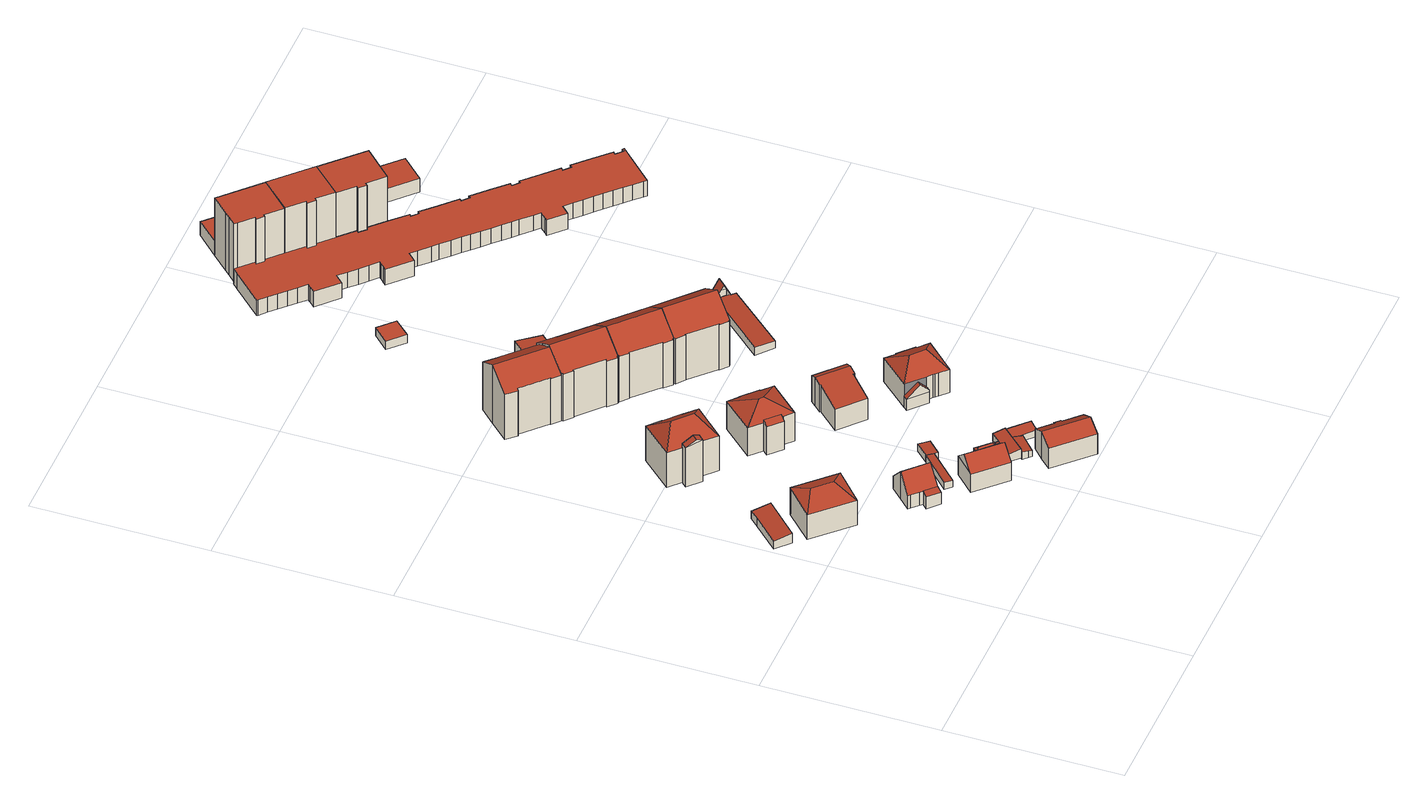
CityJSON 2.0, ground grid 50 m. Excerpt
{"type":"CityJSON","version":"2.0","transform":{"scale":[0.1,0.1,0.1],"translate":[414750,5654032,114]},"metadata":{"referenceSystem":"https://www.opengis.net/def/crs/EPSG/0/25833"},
"CityObjects":{
"building1":{"type":"Building","attributes":{"Dachtyp_tdc":"tdcPolyFlatRoof","Gemeindeschluessel":14612000,"Dachneigung":7.41,"QualitaetDacherkennung":71,"Geometrietyp2DReferenz":"3000","measuredHeight":3.31,"function":"31001_9998","roofType":"2100"},"geometry":[{"type":"Solid","lod":"2","boundaries":[[[[0,1,2,3]],[[1,4,5,2]],[[4,6,7,5]],[[6,8,9,7]],[[8,0,3,9]],[[8,6,4,1,0]],[[3,2,5,7,9]]]],"semantics":{"surfaces":[{"type":"WallSurface"},{"type":"RoofSurface"},{"type":"GroundSurface"}],"values":[[0,0,0,0,0,1,2]]}}]},
"building2":{"type":"Building","attributes":{"Dachtyp_tdc":"tdcHipRoof","Gemeindeschluessel":14612000,"Dachneigung":23.75,"QualitaetDacherkennung":56,"Geometrietyp2DReferenz":"3000","measuredHeight":11.07,"function":"31001_9998","roofType":"3200"},"geometry":[{"type":"Solid","lod":"2","boundaries":[[[[10,11,12,13]],[[11,14,15,12]],[[14,16,17,15]],[[16,10,13,17]],[[14,11,18]],[[10,16,19]],[[11,10,19,18]],[[16,14,18,19]],[[13,12,15,17]]]],"semantics":{"surfaces":[{"type":"WallSurface"},{"type":"RoofSurface"},{"type":"GroundSurface"}],"values":[[0,0,0,0,1,1,1,1,2]]}}]},
"building3":{"type":"Building","attributes":{"Gemeindeschluessel":14612000,"Geometrietyp2DReferenz":"3000","function":"31001_9998","roofType":"9999"},"children":["building3-1","building3-2"]},
"building3-1":{"type":"BuildingPart","attributes":{"Dachtyp_tdc":"tdcPolyFlatRoof","Dachneigung":14.65,"QualitaetDacherkennung":69,"Geometrietyp2DReferenz":"3000","measuredHeight":4.58,"roofType":"2100"},"parents":["building3"],"geometry":[{"type":"MultiSurface","lod":"2","boundaries":[[[20,21,22,23,24]],[[25,26,27,28,29]],[[26,20,24,27]],[[26,25,21,20]],[[24,23,28,27]]],"semantics":{"surfaces":[{"type":"WallSurface"},{"type":"RoofSurface"},{"type":"GroundSurface"}],"values":[0,0,0,1,2]}}]},
"building3-2":{"type":"BuildingPart","attributes":{"Dachtyp_tdc":"tdcGableRoof","Dachneigung":48.41,"QualitaetDacherkennung":76,"Geometrietyp2DReferenz":"3000","measuredHeight":9.28,"roofType":"3100"},"parents":["building3"],"geometry":[{"type":"MultiSurface","lod":"2","boundaries":[[[30,31,32,33]],[[31,34,35,32]],[[34,36,37,35]],[[36,38,39,37]],[[38,40,41,39]],[[40,42,43,41]],[[42,29,28,43]],[[22,30,33,23]],[[42,40,38,36]],[[36,34,31,30,22,29,42]],[[33,32,35,37,39,41,43,28,23]]],"semantics":{"surfaces":[{"type":"WallSurface"},{"type":"RoofSurface"},{"type":"GroundSurface"}],"values":[0,0,0,0,0,0,0,0,1,1,2]}}]},
"building4":{"type":"Building","attributes":{"Gemeindeschluessel":14612000,"Geometrietyp2DReferenz":"3000","function":"31001_9998","roofType":"9999"},"children":["building4-1","building4-2","building4-3"]},
"building4-1":{"type":"BuildingPart","attributes":{"Dachtyp_tdc":"tdcGableRoof","Dachneigung":19.35,"QualitaetDacherkennung":5,"Geometrietyp2DReferenz":"3000","measuredHeight":3.07,"roofType":"3100"},"parents":["building4"],"geometry":[{"type":"MultiSurface","lod":"2","boundaries":[[[44,45,46,47]],[[48,49,50,51]],[[49,52,53,50]],[[52,54,55,53]],[[54,56,57,55]],[[56,58,59,57]],[[58,60,61,59]],[[60,44,47,61]],[[56,54,52,49,48,62]],[[62,45,44,60,58,56]],[[47,46,63,51,50,53,55,57,59,61]]],"semantics":{"surfaces":[{"type":"WallSurface"},{"type":"RoofSurface"},{"type":"GroundSurface"}],"values":[0,0,0,0,0,0,0,0,1,1,2]}}]},
"building4-2":{"type":"BuildingPart","attributes":{"Dachtyp_tdc":"tdcGableRoof","Dachneigung":28.03,"QualitaetDacherkennung":43,"Geometrietyp2DReferenz":"3000","measuredHeight":14.77,"roofType":"3100"},"parents":["building4"],"geometry":[{"type":"MultiSurface","lod":"2","boundaries":[[[64,65,66,67,68]],[[65,69,70,66]],[[69,71,72,73,70]],[[69,65,74]],[[64,71,75]],[[65,64,75,74]],[[71,69,74,75]],[[67,66,70,73]]],"semantics":{"surfaces":[{"type":"WallSurface"},{"type":"RoofSurface"},{"type":"GroundSurface"}],"values":[0,0,0,0,0,1,1,2]}}]},
"building4-3":{"type":"BuildingPart","attributes":{"Dachtyp_tdc":"tdcHipRoof","Dachneigung":37.68,"QualitaetDacherkennung":56,"Geometrietyp2DReferenz":"3000","measuredHeight":16.25,"roofType":"3200"},"parents":["building4"],"geometry":[{"type":"MultiSurface","lod":"2","boundaries":[[[72,76,77,73]],[[76,78,79,77]],[[78,80,51,79]],[[80,81,48,51]],[[82,46,45]],[[82,83,84,46]],[[83,85,86,84]],[[85,87,88,86]],[[87,68,67,88]],[[85,83,89]],[[78,76,90]],[[83,82,81,80,78,90,89]],[[76,72,68,87,85,89,90]],[[73,77,79,51,63,46,84,86,88,67]]],"semantics":{"surfaces":[{"type":"WallSurface"},{"type":"RoofSurface"},{"type":"GroundSurface"}],"values":[0,0,0,0,0,0,0,0,0,1,1,1,1,2]}}]},
"building5":{"type":"Building","attributes":{"Dachtyp_tdc":"tdcFreeFormRoof","Gemeindeschluessel":14612000,"Dachneigung":41,"QualitaetDacherkennung":71,"Geometrietyp2DReferenz":"3000","measuredHeight":9.66,"function":"31001_9998","roofType":"5000"},"geometry":[{"type":"Solid","lod":"2","boundaries":[[[[91,92,93,94]],[[92,95,96,93]],[[95,97,98,96]],[[97,99,100,98]],[[99,101,102,100]],[[101,91,94,102]],[[101,99,103,104]],[[105,106,107,104,103,108]],[[95,105,108,97]],[[97,108,103,99]],[[91,107,106,92]],[[101,104,107,91]],[[92,106,105,95]],[[94,93,96,98,100,102]]]],"semantics":{"surfaces":[{"type":"WallSurface"},{"type":"RoofSurface"},{"type":"GroundSurface"}],"values":[[0,0,0,0,0,0,1,1,0,0,0,0,0,2]]}}]},
"building6":{"type":"Building","attributes":{"Dachtyp_tdc":"tdcPolyFlatRoof","Gemeindeschluessel":14612000,"Dachneigung":5.92,"QualitaetDacherkennung":67,"Geometrietyp2DReferenz":"3000","measuredHeight":2.31,"function":"31001_9998","roofType":"2100"},"geometry":[{"type":"Solid","lod":"2","boundaries":[[[[109,110,111,112]],[[110,113,114,111]],[[113,115,116,114]],[[115,109,112,116]],[[115,113,110,109]],[[112,111,114,116]]]],"semantics":{"surfaces":[{"type":"WallSurface"},{"type":"RoofSurface"},{"type":"GroundSurface"}],"values":[[0,0,0,0,1,2]]}}]},
"building7":{"type":"Building","attributes":{"Dachtyp_tdc":"tdcFreeFormRoof","Gemeindeschluessel":14612000,"Dachneigung":31.2,"QualitaetDacherkennung":7,"Geometrietyp2DReferenz":"3000","measuredHeight":6.28,"function":"31001_9998","roofType":"5000"},"geometry":[{"type":"Solid","lod":"2","boundaries":[[[[117,118,96,119]],[[118,120,93,96]],[[120,121,122,93]],[[121,117,119,122]],[[123,121,120]],[[124,123,120,118]],[[124,118,117]],[[123,124,117,121]],[[119,96,93,122]]]],"semantics":{"surfaces":[{"type":"WallSurface"},{"type":"RoofSurface"},{"type":"GroundSurface"}],"values":[[0,0,0,0,1,1,1,1,2]]}}]},
"building8":{"type":"Building","attributes":{"Dachtyp_tdc":"tdcPolyFlatRoof","Gemeindeschluessel":14612000,"Dachneigung":4.87,"QualitaetDacherkennung":75,"Geometrietyp2DReferenz":"3000","measuredHeight":2.46,"function":"31001_9998","roofType":"2100"},"geometry":[{"type":"Solid","lod":"2","boundaries":[[[[109,125,126,127]],[[125,128,129,126]],[[128,130,131,129]],[[130,110,132,131]],[[110,109,127,132]],[[110,130,128,125,109]],[[127,126,129,131,132]]]],"semantics":{"surfaces":[{"type":"WallSurface"},{"type":"RoofSurface"},{"type":"GroundSurface"}],"values":[[0,0,0,0,0,1,2]]}}]},
"building9":{"type":"Building","attributes":{"Dachtyp_tdc":"tdcPolyFlatRoof","Gemeindeschluessel":14612000,"Dachneigung":7.91,"QualitaetDacherkennung":38,"Geometrietyp2DReferenz":"3000","measuredHeight":2.67,"function":"31001_9998","roofType":"2100"},"geometry":[{"type":"Solid","lod":"2","boundaries":[[[[133,134,135,136]],[[134,137,138,135]],[[137,139,140,138]],[[139,133,136,140]],[[139,137,134,133]],[[136,135,138,140]]]],"semantics":{"surfaces":[{"type":"WallSurface"},{"type":"RoofSurface"},{"type":"GroundSurface"}],"values":[[0,0,0,0,1,2]]}}]},
"building10":{"type":"Building","attributes":{"Dachtyp_tdc":"tdcPolyFlatRoof","Gemeindeschluessel":14612000,"Dachneigung":6.99,"QualitaetDacherkennung":62,"Geometrietyp2DReferenz":"3000","measuredHeight":3.06,"function":"31001_9998","roofType":"2100"},"geometry":[{"type":"Solid","lod":"2","boundaries":[[[[141,142,143,144]],[[142,133,145,143]],[[133,146,147,145]],[[146,148,149,147]],[[148,150,151,149]],[[150,152,153,151]],[[152,154,155,153]],[[154,141,144,155]],[[154,152,150,148,146,133,142,141]],[[144,143,145,147,149,151,153,155]]]],"semantics":{"surfaces":[{"type":"WallSurface"},{"type":"RoofSurface"},{"type":"GroundSurface"}],"values":[[0,0,0,0,0,0,0,0,1,2]]}}]},
"building11":{"type":"Building","attributes":{"Dachtyp_tdc":"tdcPolyFlatRoof","Gemeindeschluessel":14612000,"Dachneigung":11.09,"QualitaetDacherkennung":78,"Geometrietyp2DReferenz":"3000","measuredHeight":2.64,"function":"31001_9998","roofType":"2100"},"geometry":[{"type":"Solid","lod":"2","boundaries":[[[[156,157,158,159]],[[157,160,161,158]],[[160,162,163,161]],[[162,164,165,163]],[[164,166,167,165]],[[166,168,169,167]],[[168,156,159,169]],[[168,166,164,162,160,157,156]],[[159,158,161,163,165,167,169]]]],"semantics":{"surfaces":[{"type":"WallSurface"},{"type":"RoofSurface"},{"type":"GroundSurface"}],"values":[[0,0,0,0,0,0,0,1,2]]}}]},
"building12":{"type":"Building","attributes":{"Dachtyp_tdc":"tdcGableRoof","Gemeindeschluessel":14612000,"Dachneigung":30.93,"QualitaetDacherkennung":64,"Geometrietyp2DReferenz":"3000","measuredHeight":9.3,"function":"31001_9998","roofType":"3100"},"geometry":[{"type":"Solid","lod":"2","boundaries":[[[[170,171,172,173]],[[171,174,175,172]],[[174,176,177,175]],[[176,178,179,177]],[[178,180,181,179]],[[180,182,183,181]],[[182,184,185,183]],[[184,186,187,185]],[[186,188,189,187]],[[188,170,173,189]],[[184,182,180,178]],[[178,176,174,171,170,188,186,184]],[[173,172,175,177,179,181,183,185,187,189]]]],"semantics":{"surfaces":[{"type":"WallSurface"},{"type":"RoofSurface"},{"type":"GroundSurface"}],"values":[[0,0,0,0,0,0,0,0,0,0,1,1,2]]}}]},
"building13":{"type":"Building","attributes":{"Gemeindeschluessel":14612000,"Geometrietyp2DReferenz":"3000","function":"31001_9998","roofType":"9999"},"children":["building13-1","building13-2"]},
"building13-1":{"type":"BuildingPart","attributes":{"Dachtyp_tdc":"tdcPolyFlatRoof","Dachneigung":24.18,"QualitaetDacherkennung":53,"Geometrietyp2DReferenz":"3000","measuredHeight":10.36,"roofType":"2100"},"parents":["building13"],"geometry":[{"type":"MultiSurface","lod":"2","boundaries":[[[190,191,192,193,194]],[[195,196,197]],[[195,198,199,196]],[[198,190,194,199]],[[198,195,191,190]],[[194,193,196,199]]],"semantics":{"surfaces":[{"type":"WallSurface"},{"type":"RoofSurface"},{"type":"GroundSurface"}],"values":[0,0,0,0,1,2]}}]},
"building13-2":{"type":"BuildingPart","attributes":{"Dachtyp_tdc":"tdcHipRoof","Dachneigung":27.55,"QualitaetDacherkennung":76,"Geometrietyp2DReferenz":"3000","measuredHeight":12.53,"roofType":"3200"},"parents":["building13"],"geometry":[{"type":"MultiSurface","lod":"2","boundaries":[[[200,201,202,203]],[[201,204,205,202]],[[204,206,207,205]],[[206,208,209,207]],[[208,197,196,209]],[[192,210,211,193]],[[210,212,213,211]],[[212,214,215,213]],[[214,216,217,215]],[[216,200,203,217]],[[212,210,218]],[[206,204,219]],[[210,192,197,208,206,219,218]],[[204,201,200,216,214,212,218,219]],[[203,202,205,207,209,196,193,211,213,215,217]]],"semantics":{"surfaces":[{"type":"WallSurface"},{"type":"RoofSurface"},{"type":"GroundSurface"}],"values":[0,0,0,0,0,0,0,0,0,0,1,1,1,1,2]}}]},
"building14":{"type":"Building","attributes":{"Gemeindeschluessel":14612000,"Geometrietyp2DReferenz":"3000","function":"31001_9998","roofType":"9999"},"children":["building14-1","building14-2"]},
"building14-1":{"type":"BuildingPart","attributes":{"Dachtyp_tdc":"tdcPolyFlatRoof","Dachneigung":37.15,"QualitaetDacherkennung":30,"Geometrietyp2DReferenz":"3000","measuredHeight":16.82,"roofType":"2100"},"parents":["building14"],"geometry":[{"type":"MultiSurface","lod":"2","boundaries":[[[220,221,222,223]],[[221,220,224,225,226,227]],[[228,229,230,231,223,222]],[[225,224,231,230]],[[224,220,223,231]]],"semantics":{"surfaces":[{"type":"WallSurface"},{"type":"RoofSurface"},{"type":"GroundSurface"}],"values":[0,1,2,0,0]}}]},
"building14-2":{"type":"BuildingPart","attributes":{"Dachtyp_tdc":"tdcGableRoof","Dachneigung":32,"QualitaetDacherkennung":73,"Geometrietyp2DReferenz":"3000","measuredHeight":19.71,"roofType":"3100"},"parents":["building14"],"geometry":[{"type":"MultiSurface","lod":"2","boundaries":[[[232,233,234,235,236,237,238,239,240,241]],[[242,243,244,245,246,247,248,249,250,230,229,228,222,251,252,253]],[[238,237,243,242]],[[237,236,244,243]],[[236,235,245,244]],[[235,234,246,245]],[[234,233,247,246]],[[233,232,248,247]],[[232,254,249,248]],[[254,255,250,249]],[[255,256,225,230,250]],[[257,241,251,222,221]],[[241,240,252,251]],[[240,239,253,252]],[[239,238,242,253]],[[241,257,258,259,256,255,254,232]]],"semantics":{"surfaces":[{"type":"RoofSurface"},{"type":"GroundSurface"},{"type":"WallSurface"}],"values":[0,1,2,2,2,2,2,2,2,2,2,2,2,2,2,0]}}]},
"building15":{"type":"Building","attributes":{"Dachtyp_tdc":"tdcPolyFlatRoof","Gemeindeschluessel":14612000,"Dachneigung":11.01,"QualitaetDacherkennung":69,"Geometrietyp2DReferenz":"3000","measuredHeight":2.69,"function":"31001_9998","roofType":"2100"},"geometry":[{"type":"Solid","lod":"2","boundaries":[[[[260,261,262,167]],[[261,263,264,262]],[[263,265,266,264]],[[265,267,169,266]],[[267,260,167,169]],[[267,265,263,261,260]],[[167,262,264,266,169]]]],"semantics":{"surfaces":[{"type":"WallSurface"},{"type":"RoofSurface"},{"type":"GroundSurface"}],"values":[[0,0,0,0,0,1,2]]}}]},
"building16":{"type":"Building","attributes":{"Dachtyp_tdc":"tdcGableRoof","Gemeindeschluessel":14612000,"Dachneigung":12.8,"QualitaetDacherkennung":31,"Geometrietyp2DReferenz":"3000","measuredHeight":9.61,"function":"31001_9998","roofType":"3100"},"geometry":[{"type":"Solid","lod":"2","boundaries":[[[[268,269,270,271]],[[269,272,273,270]],[[272,274,275,273]],[[274,276,277,275]],[[276,278,279,277]],[[278,280,281,279]],[[280,282,283,281]],[[282,284,285,283]],[[284,286,287,285]],[[286,268,271,287]],[[282,280,278,276]],[[276,274,272,269,268,286,284,282]],[[271,270,273,275,277,279,281,283,285,287]]]],"semantics":{"surfaces":[{"type":"WallSurface"},{"type":"RoofSurface"},{"type":"GroundSurface"}],"values":[[0,0,0,0,0,0,0,0,0,0,1,1,2]]}}]},
"building17":{"type":"Building","attributes":{"Gemeindeschluessel":14612000,"Geometrietyp2DReferenz":"3000","function":"31001_9998","roofType":"9999"},"children":["building17-1","building17-2","building17-3"]},
"building17-1":{"type":"BuildingPart","attributes":{"Dachtyp_tdc":"tdcGableRoof","Dachneigung":52.8,"QualitaetDacherkennung":4,"Geometrietyp2DReferenz":"3000","measuredHeight":9.48,"roofType":"3100"},"parents":["building17"],"geometry":[{"type":"MultiSurface","lod":"2","boundaries":[[[288,289,290,291]],[[292,293,289,288,294]],[[294,295,296,292]],[[297,291,290,298,299,300]],[[296,295,300,299,301]]],"semantics":{"surfaces":[{"type":"WallSurface"},{"type":"RoofSurface"},{"type":"GroundSurface"}],"values":[0,1,1,2,0]}}]},
"building17-2":{"type":"BuildingPart","attributes":{"Dachtyp_tdc":"tdcGableRoof","Dachneigung":34.7,"QualitaetDacherkennung":74,"Geometrietyp2DReferenz":"3000","measuredHeight":20.46,"roofType":"3100"},"parents":["building17"],"geometry":[{"type":"MultiSurface","lod":"2","boundaries":[[[302,303,304,305]],[[303,306,307,304]],[[306,308,309,307]],[[308,310,311,309]],[[310,312,313,311]],[[312,314,315,313]],[[314,316,317,315]],[[316,318,319,317]],[[318,320,321,319]],[[320,322,288,291,321]],[[323,324,325,300,295]],[[324,326,327,325]],[[326,328,329,327]],[[328,330,331,329]],[[330,332,333,331]],[[332,302,305,333]],[[328,326,324,323,322,320,318]],[[318,316,314,312,310,308,306,303,302,332,330,328]],[[305,304,307,309,311,313,315,317,319,321,291,297,300,325,327,329,331,333]]],"semantics":{"surfaces":[{"type":"WallSurface"},{"type":"RoofSurface"},{"type":"GroundSurface"}],"values":[0,0,0,0,0,0,0,0,0,0,0,0,0,0,0,0,1,1,2]}}]},
"building17-3":{"type":"BuildingPart","attributes":{"Dachtyp_tdc":"tdcPolyFlatRoof","Dachneigung":8.12,"QualitaetDacherkennung":75,"Geometrietyp2DReferenz":"3000","measuredHeight":6.37,"roofType":"2100"},"parents":["building17"],"geometry":[{"type":"MultiSurface","lod":"2","boundaries":[[[334,335,336,337]],[[335,301,299,336]],[[338,290,289]],[[338,339,340,290]],[[339,334,337,340]],[[339,338,293,341,301,335,334]],[[337,336,299,298,290,340]]],"semantics":{"surfaces":[{"type":"WallSurface"},{"type":"RoofSurface"},{"type":"GroundSurface"}],"values":[0,0,0,0,0,1,2]}}]},
"building18":{"type":"Building","attributes":{"Dachtyp_tdc":"tdcGableRoof","Gemeindeschluessel":14612000,"Dachneigung":34.73,"QualitaetDacherkennung":73,"Geometrietyp2DReferenz":"3000","measuredHeight":20.19,"function":"31001_9998","roofType":"3100"},"geometry":[{"type":"Solid","lod":"2","boundaries":[[[[342,343,344,345]],[[343,346,347,344]],[[346,348,349,347]],[[348,350,351,349]],[[350,352,353,351]],[[352,354,355,353]],[[354,356,357,355]],[[356,358,359,357]],[[358,326,360,359]],[[326,361,362,360]],[[361,363,364,362]],[[363,365,366,364]],[[365,367,368,366]],[[367,342,345,368]],[[363,361,326,358]],[[358,356,354,352,350,348,346,343,342,367,365,363]],[[345,344,347,349,351,353,355,357,359,360,362,364,366,368]]]],"semantics":{"surfaces":[{"type":"WallSurface"},{"type":"RoofSurface"},{"type":"GroundSurface"}],"values":[[0,0,0,0,0,0,0,0,0,0,0,0,0,0,1,1,2]]}}]},
"building19":{"type":"Building","attributes":{"Gemeindeschluessel":14612000,"Geometrietyp2DReferenz":"3000","function":"31001_9998","roofType":"9999"},"children":["building19-1","building19-2"]},
"building19-1":{"type":"BuildingPart","attributes":{"Dachtyp_tdc":"tdcGableRoof","Dachneigung":39.56,"QualitaetDacherkennung":4,"Geometrietyp2DReferenz":"3000","measuredHeight":7.1,"roofType":"3100"},"parents":["building19"],"geometry":[{"type":"MultiSurface","lod":"2","boundaries":[[[369,370,371,372]],[[370,373,374,371]],[[373,375,376,374]],[[377,369,372,378]],[[379,380,381,382]],[[380,375,373,370,381]],[[369,382,381,370]],[[377,379,382,369]],[[372,371,374,376,378]]],"semantics":{"surfaces":[{"type":"WallSurface"},{"type":"RoofSurface"},{"type":"GroundSurface"}],"values":[0,0,0,0,1,1,0,0,2]}}]},
"building19-2":{"type":"BuildingPart","attributes":{"Dachtyp_tdc":"tdcHipRoof","Dachneigung":33.07,"QualitaetDacherkennung":75,"Geometrietyp2DReferenz":"3000","measuredHeight":11.53,"roofType":"3200"},"parents":["building19"],"geometry":[{"type":"MultiSurface","lod":"2","boundaries":[[[383,384,385,386]],[[384,387,388,385]],[[387,389,390,388]],[[383,391,392]],[[393,394,395]],[[391,396,397,398,399,393,395,392]],[[394,400,389,387,384,383,392,395]],[[390,401,402,403,404,405,406,378,376,386,385,388]],[[389,400,401,390]],[[400,394,402,401]],[[394,393,403,402]],[[393,399,404,403]],[[399,398,405,404]],[[398,397,406,405]],[[397,396,379,377,378,406]],[[391,376,375]],[[391,383,386,376]]],"semantics":{"surfaces":[{"type":"WallSurface"},{"type":"RoofSurface"},{"type":"GroundSurface"}],"values":[0,0,0,1,1,1,1,2,0,0,0,0,0,0,0,0,0]}}]},
"building20":{"type":"Building","attributes":{"Dachtyp_tdc":"tdcFreeFormRoof","Gemeindeschluessel":14612000,"Dachneigung":34.47,"QualitaetDacherkennung":73,"Geometrietyp2DReferenz":"3000","measuredHeight":20.18,"function":"31001_9998","roofType":"5000"},"geometry":[{"type":"Solid","lod":"2","boundaries":[[[[407,408,409,410]],[[408,411,412,409]],[[411,413,414,412]],[[413,415,416,414]],[[415,417,418,416]],[[417,365,366,418]],[[365,361,362,366]],[[361,419,420,362]],[[419,421,422,420]],[[421,423,424,422]],[[423,425,426,424]],[[425,407,410,426]],[[427,419,361,428]],[[408,407,425,423,421,427,428,365,417,415,413,411]],[[361,365,428]],[[421,419,427]],[[410,409,412,414,416,418,366,362,420,422,424,426]]]],"semantics":{"surfaces":[{"type":"WallSurface"},{"type":"RoofSurface"},{"type":"GroundSurface"}],"values":[[0,0,0,0,0,0,0,0,0,0,0,0,1,1,0,0,2]]}}]},
"building21":{"type":"Building","attributes":{"Dachtyp_tdc":"tdcPolyFlatRoof","Gemeindeschluessel":14612000,"Dachneigung":0,"QualitaetDacherkennung":66,"Geometrietyp2DReferenz":"3000","measuredHeight":2.86,"function":"31001_9998","roofType":"1000"},"geometry":[{"type":"Solid","lod":"2","boundaries":[[[[429,430,431,432]],[[430,433,434,431]],[[433,435,436,434]],[[435,429,432,436]],[[435,433,430,429]],[[432,431,434,436]]]],"semantics":{"surfaces":[{"type":"WallSurface"},{"type":"RoofSurface"},{"type":"GroundSurface"}],"values":[[0,0,0,0,1,2]]}}]},
"building22":{"type":"Building","attributes":{"Gemeindeschluessel":14612000,"Geometrietyp2DReferenz":"3000","function":"31001_2463","roofType":"9999"},"children":["building22-1","building22-2"]},
"building22-1":{"type":"BuildingPart","attributes":{"Dachtyp_tdc":"tdcGableRoof","Dachneigung":64.76,"QualitaetDacherkennung":5,"Geometrietyp2DReferenz":"3000","measuredHeight":6.43,"roofType":"3100"},"parents":["building22"],"geometry":[{"type":"MultiSurface","lod":"2","boundaries":[[[437,438,439,440,441]],[[442,443,444,445]],[[446,443,442,447]],[[446,438,444,443]],[[438,437,445,444]],[[438,446,439]],[[446,447,440,439]]],"semantics":{"surfaces":[{"type":"RoofSurface"},{"type":"GroundSurface"},{"type":"WallSurface"}],"values":[0,1,2,2,2,2,0]}}]},
"building22-2":{"type":"BuildingPart","attributes":{"Dachtyp_tdc":"tdcPolyFlatRoof","Dachneigung":2.6,"QualitaetDacherkennung":70,"Geometrietyp2DReferenz":"3000","measuredHeight":2.69,"roofType":"2100"},"parents":["building22"],"geometry":[{"type":"MultiSurface","lod":"2","boundaries":[[[448,449,450,451]],[[449,447,442,450]],[[452,453,454,445,437]],[[453,448,451,454]],[[453,452,441,455,447,449,448]],[[451,450,442,445,454]]],"semantics":{"surfaces":[{"type":"WallSurface"},{"type":"RoofSurface"},{"type":"GroundSurface"}],"values":[0,0,0,0,1,2]}}]},
"building23":{"type":"Building","attributes":{"Dachtyp_tdc":"tdcPolyFlatRoof","Gemeindeschluessel":14612000,"Dachneigung":0,"QualitaetDacherkennung":70,"Geometrietyp2DReferenz":"3000","measuredHeight":19.43,"function":"31001_9998","roofType":"1000"},"geometry":[{"type":"Solid","lod":"2","boundaries":[[[[456,457,458,459]],[[457,460,461,458]],[[460,462,463,461]],[[462,464,465,463]],[[464,466,467,465]],[[466,468,469,467]],[[468,470,471,469]],[[470,472,473,471]],[[472,474,475,473]],[[474,476,477,475]],[[476,456,459,477]],[[476,474,472,470,468,466,464,462,460,457,456]],[[459,458,461,463,465,467,469,471,473,475,477]]]],"semantics":{"surfaces":[{"type":"WallSurface"},{"type":"RoofSurface"},{"type":"GroundSurface"}],"values":[[0,0,0,0,0,0,0,0,0,0,0,1,2]]}}]},
"building24":{"type":"Building","attributes":{"Dachtyp_tdc":"tdcPolyFlatRoof","Gemeindeschluessel":14612000,"Dachneigung":0,"QualitaetDacherkennung":76,"Geometrietyp2DReferenz":"3000","measuredHeight":19.75,"function":"31001_9998","roofType":"1000"},"geometry":[{"type":"Solid","lod":"2","boundaries":[[[[478,479,480,481,482,483,484,485]],[[486,487,488,489,490,491,492,493]],[[485,484,487,486]],[[484,483,488,487]],[[483,482,489,488]],[[482,481,490,489]],[[481,480,491,490]],[[480,479,492,491]],[[479,478,493,492]],[[478,485,486,493]]]],"semantics":{"surfaces":[{"type":"RoofSurface"},{"type":"GroundSurface"},{"type":"WallSurface"}],"values":[[0,1,2,2,2,2,2,2,2,2]]}}]},
"building25":{"type":"Building","attributes":{"Dachtyp_tdc":"tdcPolyFlatRoof","Gemeindeschluessel":14612000,"Dachneigung":0,"QualitaetDacherkennung":75,"Geometrietyp2DReferenz":"3000","measuredHeight":5.13,"function":"31001_9998","roofType":"1000"},"geometry":[{"type":"Solid","lod":"2","boundaries":[[[[494,495,496,497]],[[495,498,499,496]],[[498,500,501,499]],[[500,502,503,501]],[[502,504,505,503]],[[504,506,507,505]],[[506,508,509,507]],[[508,510,511,509]],[[510,512,513,511]],[[512,514,515,513]],[[514,516,517,515]],[[516,518,519,517]],[[518,520,521,519]],[[520,522,523,521]],[[522,524,525,523]],[[524,526,527,525]],[[526,528,529,527]],[[528,530,531,529]],[[530,532,533,531]],[[532,534,535,533]],[[534,536,537,535]],[[536,538,539,537]],[[538,540,541,539]],[[540,542,543,541]],[[542,544,545,543]],[[544,546,547,545]],[[546,548,549,547]],[[548,550,551,549]],[[550,552,553,551]],[[552,554,555,553]],[[554,556,557,555]],[[556,558,559,557]],[[558,560,561,559]],[[560,562,563,561]],[[562,564,565,563]],[[564,566,567,565]],[[566,568,569,567]],[[568,570,571,569]],[[570,572,573,571]],[[572,574,575,573]],[[574,576,577,575]],[[576,578,579,577]],[[578,580,581,579]],[[580,582,583,581]],[[582,584,585,583]],[[584,586,587,585]],[[586,588,589,587]],[[588,590,591,589]],[[590,592,593,591]],[[592,594,595,593]],[[594,596,597,595]],[[596,598,599,597]],[[598,600,601,599]],[[600,602,603,601]],[[602,604,605,603]],[[604,606,607,605]],[[606,608,609,607]],[[608,610,611,609]],[[610,612,613,611]],[[612,614,615,613]],[[614,616,617,615]],[[616,618,619,617]],[[618,620,621,619]],[[620,622,623,621]],[[622,624,625,623]],[[624,626,627,625]],[[626,628,629,627]],[[628,630,631,629]],[[630,632,633,631]],[[632,634,635,633]],[[634,636,637,635]],[[636,638,639,637]],[[638,640,641,639]],[[640,642,643,641]],[[642,644,645,643]],[[644,646,647,645]],[[646,648,649,647]],[[648,650,651,649]],[[650,652,653,651]],[[652,654,655,653]],[[654,656,657,655]],[[656,658,659,657]],[[658,660,661,659]],[[660,662,663,661]],[[662,664,665,663]],[[664,666,667,665]],[[666,668,669,667]],[[668,670,671,669]],[[670,672,673,671]],[[672,674,675,673]],[[674,676,677,675]],[[676,678,679,677]],[[678,494,497,679]],[[678,676,674,672,670,668,666,664,662,660,658,656,654,652,650,648,646,644,642,640,638,636,634,632,630,628,626,624,622,620,618,616,614,612,610,608,606,604,602,600,598,596,594,592,590,588,586,584,582,580,578,576,574,572,570,568,566,564,562,560,558,556,554,552,550,548,546,544,542,540,538,536,534,532,530,528,526,524,522,520,518,516,514,512,510,508,506,504,502,500,498,495,494]],[[497,496,499,501,503,505,507,509,511,513,515,517,519,521,523,525,527,529,531,533,535,537,539,541,543,545,547,549,551,553,555,557,559,561,563,565,567,569,571,573,575,577,579,581,583,585,587,589,591,593,595,597,599,601,603,605,607,609,611,613,615,617,619,621,623,625,627,629,631,633,635,637,639,641,643,645,647,649,651,653,655,657,659,661,663,665,667,669,671,673,675,677,679]]]],"semantics":{"surfaces":[{"type":"WallSurface"},{"type":"RoofSurface"},{"type":"GroundSurface"}],"values":[[0,0,0,0,0,0,0,0,0,0,0,0,0,0,0,0,0,0,0,0,0,0,0,0,0,0,0,0,0,0,0,0,0,0,0,0,0,0,0,0,0,0,0,0,0,0,0,0,0,0,0,0,0,0,0,0,0,0,0,0,0,0,0,0,0,0,0,0,0,0,0,0,0,0,0,0,0,0,0,0,0,0,0,0,0,0,0,0,0,0,0,0,0,1,2]]}}]},
"building26":{"type":"Building","attributes":{"Dachtyp_tdc":"tdcPolyFlatRoof","Gemeindeschluessel":14612000,"Dachneigung":0,"QualitaetDacherkennung":78,"Geometrietyp2DReferenz":"3000","measuredHeight":19.73,"function":"31001_9998","roofType":"1000"},"geometry":[{"type":"Solid","lod":"2","boundaries":[[[[680,681,682,683]],[[681,684,491,682]],[[684,685,490,491]],[[685,686,687,490]],[[686,688,689,687]],[[688,690,691,689]],[[690,692,693,691]],[[692,680,683,693]],[[692,690,688,686,685,684,681,680]],[[683,682,491,490,687,689,691,693]]]],"semantics":{"surfaces":[{"type":"WallSurface"},{"type":"RoofSurface"},{"type":"GroundSurface"}],"values":[[0,0,0,0,0,0,0,0,1,2]]}}]},
"building27":{"type":"Building","attributes":{"Dachtyp_tdc":"tdcPolyFlatRoof","Gemeindeschluessel":14612000,"Dachneigung":0,"QualitaetDacherkennung":67,"Geometrietyp2DReferenz":"3000","measuredHeight":4.63,"function":"31001_9998","roofType":"1000"},"geometry":[{"type":"Solid","lod":"2","boundaries":[[[[694,695,696,697]],[[695,698,469,696]],[[698,699,467,469]],[[699,700,701,467]],[[700,702,703,701]],[[702,704,705,703]],[[704,706,707,705]],[[706,708,709,707]],[[708,694,697,709]],[[708,706,704,702,700,699,698,695,694]],[[697,696,469,467,701,703,705,707,709]]]],"semantics":{"surfaces":[{"type":"WallSurface"},{"type":"RoofSurface"},{"type":"GroundSurface"}],"values":[[0,0,0,0,0,0,0,0,0,1,2]]}}]}
},
"vertices":[
[47,615,41],[9,652,34],[9,652,8],[47,615,8],[77,723,34],[77,723,8],[100,747,34],[100,747,8],[140,709,41],[140,709,8],
[147,658,103],[245,558,103],[245,558,11],[147,658,11],[169,483,94],[169,483,11],[71,584,94],[71,584,11],[188,554,122],[141,602,122],
[289,339,53],[302,353,58],[302,353,57],[302,353,13],[289,339,13],[332,324,58],[319,310,53],[319,310,13],[332,324,13],[332,324,57],
[295,361,57],[277,378,57],[277,378,13],[295,361,13],[271,383,57],[271,383,13],[302,415,105],[302,415,13],[334,447,54],[334,447,13],[395,389,54],[395,389,13],[363,356,105],[363,356,13],
[300,1012,31],[297,1010,31],[297,1010,7],[300,1012,7],[253,1050,24],[255,1053,24],[255,1053,7],[253,1050,7],[259,1048,26],[259,1048,7],[274,1064,26],[274,1064,7],[300,1040,38],[300,1040,7],[310,1031,33],[310,1031,7],[295,1015,33],[295,1015,7],[283,1022,38],[283,1022,7],
[207,930,149],[193,915,149],[193,915,7],[207,930,7],[207,930,124],[158,948,139],[158,948,7],[172,963,139],[172,963,124],[172,963,7],[180,927,155],[195,942,155],
[139,994,124],[139,994,7],[220,1081,123],[220,1081,7],[253,1050,124],[253,1050,123],[297,1010,123],[331,978,123],[331,978,7],[249,891,124],[249,891,7],[208,930,124],[208,930,7],[260,962,170],[209,1009,170],
[452,314,67],[489,277,67],[489,277,5],[452,314,5],[530,237,67],[530,237,5],[533,234,67],[533,234,5],[477,178,67],[477,178,5],[397,258,67],[397,258,5],[506,207,102],[425,287,102],[530,237,68],[489,277,68],[452,314,68],[533,234,68],
[469,409,28],[485,392,26],[485,392,5],[469,409,5],[402,309,26],[402,309,5],[385,326,28],[385,326,5],
[541,249,63],[530,237,63],[541,249,5],[489,277,63],[501,289,63],[501,289,5],[501,277,68],[530,249,68],
[503,444,28],[503,444,4],[469,409,4],[528,419,25],[528,419,4],[493,384,25],[493,384,4],[485,392,4],
[559,229,33],[546,241,30],[546,241,6],[559,229,6],[567,264,30],[567,264,6],[581,252,33],[581,252,6],
[567,184,37],[541,208,33],[541,208,7],[567,184,7],[559,229,7],[580,252,33],[580,252,7],[603,276,33],[603,276,7],[630,252,37],[630,252,7],[608,228,37],[608,228,7],[596,215,37],[596,215,7],
[584,161,26],[577,167,28],[577,167,6],[584,161,6],[563,180,32],[563,180,6],[567,184,32],[567,184,6],[596,215,32],[596,215,6],[608,228,32],[608,228,6],[632,204,25],[632,204,6],
[661,131,68],[675,117,68],[675,117,6],[661,131,6],[669,110,73],[669,110,6],[711,67,73],[711,67,6],[680,37,99],[680,37,6],[651,7,74],[651,7,6],[554,104,74],[554,104,6],[584,134,99],[584,134,6],[615,164,73],[615,164,6],[654,124,73],[654,124,6],
[348,798,102],[361,812,111],[361,812,102],[361,812,7],[348,798,7],[398,777,111],[398,777,7],[398,777,102],[385,764,102],[385,764,7],
[481,868,99],[478,865,101],[478,865,7],[481,868,7],[507,838,101],[507,838,7],[426,751,102],[426,751,7],[403,772,102],[403,772,7],[328,843,102],[328,843,7],[408,930,101],[408,930,7],[437,904,101],[437,904,7],[440,907,99],[440,907,7],[412,845,132],[423,835,132],
[384,1441,153],[366,1419,174],[366,1419,6],[384,1441,6],[301,1518,153],[294,1510,161],[376,1432,162],[365,1420,174],[365,1420,6],[376,1432,6],[294,1510,6],[301,1518,6],
[219,1500,203],[170,1448,159],[196,1422,158],[200,1426,162],[269,1360,162],[267,1359,160],[288,1339,160],[290,1341,162],[291,1340,162],[337,1388,203],[288,1339,6],[267,1359,6],[269,1360,6],[200,1426,6],[196,1422,6],[170,1448,6],[219,1500,6],[260,1543,6],[262,1541,6],[337,1388,6],[291,1340,6],[290,1341,6],[260,1543,167],[262,1541,167],[294,1510,167],[366,1419,177],[365,1420,177],[376,1432,167],
[608,228,27],[630,252,33],[630,252,6],[684,201,33],[684,201,6],[662,177,27],[662,177,6],[632,204,27],
[572,606,76],[503,669,76],[503,669,5],[572,606,5],[559,730,95],[559,730,5],[557,732,95],[557,732,5],[575,751,101],[575,751,5],[588,765,93],[588,765,5],[662,698,93],[662,698,5],[649,683,101],[649,683,5],[632,664,95],[632,664,5],[628,667,95],[628,667,5],
[384,1441,32],[407,1464,33],[407,1464,5],[384,1441,5],[444,1429,100],[425,1447,65],[422,1405,100],[426,1401,89],[449,1425,90],[422,1405,5],[444,1429,5],[449,1425,5],[426,1401,5],[449,1425,61],
[405,1228,160],[382,1249,160],[382,1249,5],[405,1228,5],[385,1252,163],[385,1252,5],[316,1316,163],[316,1316,5],[314,1314,162],[314,1314,5],[292,1335,162],[292,1335,5],[294,1336,163],[294,1336,5],[291,1340,163],[291,1340,5],[337,1389,210],[337,1389,5],[366,1419,181],[366,1419,5],[384,1441,162],[426,1401,162],[434,1394,161],[434,1394,5],[503,1330,161],[503,1330,5],[455,1279,210],[455,1279,5],[408,1228,162],[408,1228,5],[408,1231,163],[408,1231,5],
[531,1480,58],[465,1409,58],[465,1409,5],[531,1480,5],[407,1464,69],[473,1535,69],[473,1535,5],[444,1429,62],
[521,1119,160],[499,1139,160],[499,1139,8],[521,1119,8],[501,1141,161],[501,1141,8],[432,1207,162],[432,1207,8],[431,1206,161],[431,1206,8],[410,1225,161],[410,1225,8],[412,1227,162],[412,1227,8],[408,1228,161],[408,1228,8],[456,1279,210],[456,1279,8],[503,1330,8],[620,1221,161],[620,1221,8],[572,1170,210],[572,1170,8],[525,1119,161],[525,1119,8],[523,1121,161],[523,1121,8],
[689,482,42],[641,525,42],[641,525,4],[689,482,4],[650,535,42],[650,535,4],[651,536,42],[651,536,4],[698,492,42],[698,492,4],[698,492,48],[680,508,75],[671,498,75],[689,482,48],
[728,621,82],[756,596,82],[756,596,4],[728,621,4],[760,600,78],[760,600,4],[802,561,78],[802,561,4],[651,536,82],[720,549,120],[747,447,82],[825,531,82],[756,516,120],[698,492,82],[712,480,82],[716,475,82],[723,469,82],[798,556,82],[798,556,4],[825,531,4],[747,447,4],[723,469,4],[716,475,4],[712,480,4],
[617,1030,160],[619,1031,161],[619,1031,8],[617,1030,8],[550,1097,162],[550,1097,8],[549,1096,161],[549,1096,8],[526,1115,160],[526,1115,8],[527,1116,161],[527,1116,8],[737,1113,161],[737,1113,8],[642,1010,161],[642,1010,8],[640,1012,161],[640,1012,8],[638,1010,160],[638,1010,8],[690,1062,210],[573,1171,210],
[437,1816,34],[393,1858,34],[393,1858,6],[437,1816,6],[435,1901,34],[435,1901,6],[478,1860,34],[478,1860,6],
[878,1095,30],[898,1116,29],[882,1130,72],[863,1109,72],[877,1096,33],[846,1126,8],[864,1146,8],[898,1116,8],[878,1095,8],[864,1146,34],[846,1126,35],
[747,925,32],[702,965,35],[702,965,8],[747,925,8],[878,1095,33],[888,1085,32],[888,1085,8],[847,1125,35],
[545,2273,204],[510,2307,204],[510,2307,10],[545,2273,10],[501,2315,204],[501,2315,10],[521,2335,204],[521,2335,10],[535,2349,204],[535,2349,10],[580,2397,204],[580,2397,10],[684,2296,204],[684,2296,10],[605,2215,204],[605,2215,10],[562,2256,204],[562,2256,10],[557,2251,204],[557,2251,10],[539,2268,204],[539,2268,10],
[662,2149,205],[667,2154,205],[708,2114,205],[787,2196,205],[684,2296,205],[605,2215,205],[649,2172,205],[643,2167,205],[643,2167,7],[649,2172,7],[605,2215,7],[684,2296,7],[787,2196,7],[708,2114,7],[667,2154,7],[662,2149,7],
[662,2149,54],[667,2154,54],[667,2154,2],[662,2149,2],[708,2114,54],[708,2114,2],[751,2072,54],[751,2072,2],[747,2066,54],[747,2066,2],[764,2049,54],[764,2049,2],[770,2055,54],[770,2055,2],[814,2012,54],[814,2012,2],[858,1968,54],[858,1968,2],[853,1963,54],[853,1963,2],[871,1946,54],[871,1946,2],[876,1951,54],[876,1951,2],[917,1910,54],[917,1910,2],[960,1869,54],[960,1869,2],[955,1863,54],[955,1863,2],[974,1846,54],[974,1846,2],[979,1851,54],[979,1851,2],[1021,1810,54],[1021,1810,2],[1062,1769,54],[1062,1769,2],[1057,1763,54],[1057,1763,2],[1075,1746,54],[1075,1746,2],[1080,1751,54],[1080,1751,2],[1123,1709,54],[1123,1709,2],[1165,1668,54],[1165,1668,2],[1159,1662,54],[1159,1662,2],[1178,1644,54],[1178,1644,2],[1184,1651,54],[1184,1651,2],[1228,1608,54],[1228,1608,2],[1271,1565,54],[1271,1565,2],[1265,1559,54],[1265,1559,2],[1284,1541,54],[1284,1541,2],[1289,1548,54],[1289,1548,2],[1294,1544,54],[1294,1544,2],[1197,1445,54],[1197,1445,2],[1190,1452,54],[1190,1452,2],[1168,1473,54],[1168,1473,2],[1149,1492,54],[1149,1492,2],[1129,1512,54],[1129,1512,2],[1109,1532,54],[1109,1532,2],[1089,1551,54],[1089,1551,2],[1068,1571,54],[1068,1571,2],[1048,1591,54],[1048,1591,2],[1026,1612,54],[1026,1612,2],[1018,1604,54],[1018,1604,2],[1004,1590,54],[1004,1590,2],[961,1631,54],[961,1631,2],[968,1638,54],[968,1638,2],[983,1654,54],[983,1654,2],[967,1669,54],[967,1669,2],[938,1698,54],[938,1698,2],[922,1713,54],[922,1713,2],[903,1732,54],[903,1732,2],[881,1753,54],[881,1753,2],[860,1774,54],[860,1774,2],[839,1794,54],[839,1794,2],[822,1811,54],[822,1811,2],[800,1832,54],[800,1832,2],[776,1856,54],[776,1856,2],[760,1871,54],[760,1871,2],[732,1898,54],[732,1898,2],[715,1915,54],[715,1915,2],[700,1900,54],[700,1900,2],[693,1893,54],[693,1893,2],[634,1950,54],[634,1950,2],[640,1957,54],[640,1957,2],[651,1968,54],[651,1968,2],[656,1973,54],[656,1973,2],[634,1994,54],[634,1994,2],[612,2015,54],[612,2015,2],[590,2036,54],[590,2036,2],[568,2058,54],[568,2058,2],[562,2053,54],[562,2053,2],[552,2042,54],[552,2042,2],[546,2036,54],[546,2036,2],[489,2092,54],[489,2092,2],[503,2106,54],[503,2106,2],[510,2114,54],[510,2114,2],[488,2135,54],[488,2135,2],[468,2155,54],[468,2155,2],[448,2175,54],[448,2175,2],[428,2194,54],[428,2194,2],[408,2213,54],[408,2213,2],[405,2216,54],[405,2216,2],[486,2299,54],[486,2299,2],[501,2315,54],[501,2315,2],[510,2307,54],[510,2307,2],[545,2273,54],[545,2273,2],[539,2268,54],[539,2268,2],[557,2251,54],[557,2251,2],[562,2256,54],[562,2256,2],[605,2215,54],[605,2215,2],[649,2172,54],[649,2172,2],[643,2167,54],[643,2167,2],
[747,2066,204],[751,2072,204],[751,2072,7],[747,2066,7],[708,2114,204],[787,2196,204],[893,2093,204],[893,2093,7],[814,2012,204],[814,2012,7],[770,2055,204],[770,2055,7],[764,2049,204],[764,2049,7],
[893,2093,56],[787,2196,56],[787,2196,10],[893,2093,10],[684,2296,56],[580,2397,56],[641,2459,56],[641,2459,10],[850,2256,56],[850,2256,10],[898,2210,56],[898,2210,10],[1058,2055,56],[1058,2055,10],[997,1992,56],[997,1992,10]
]}
